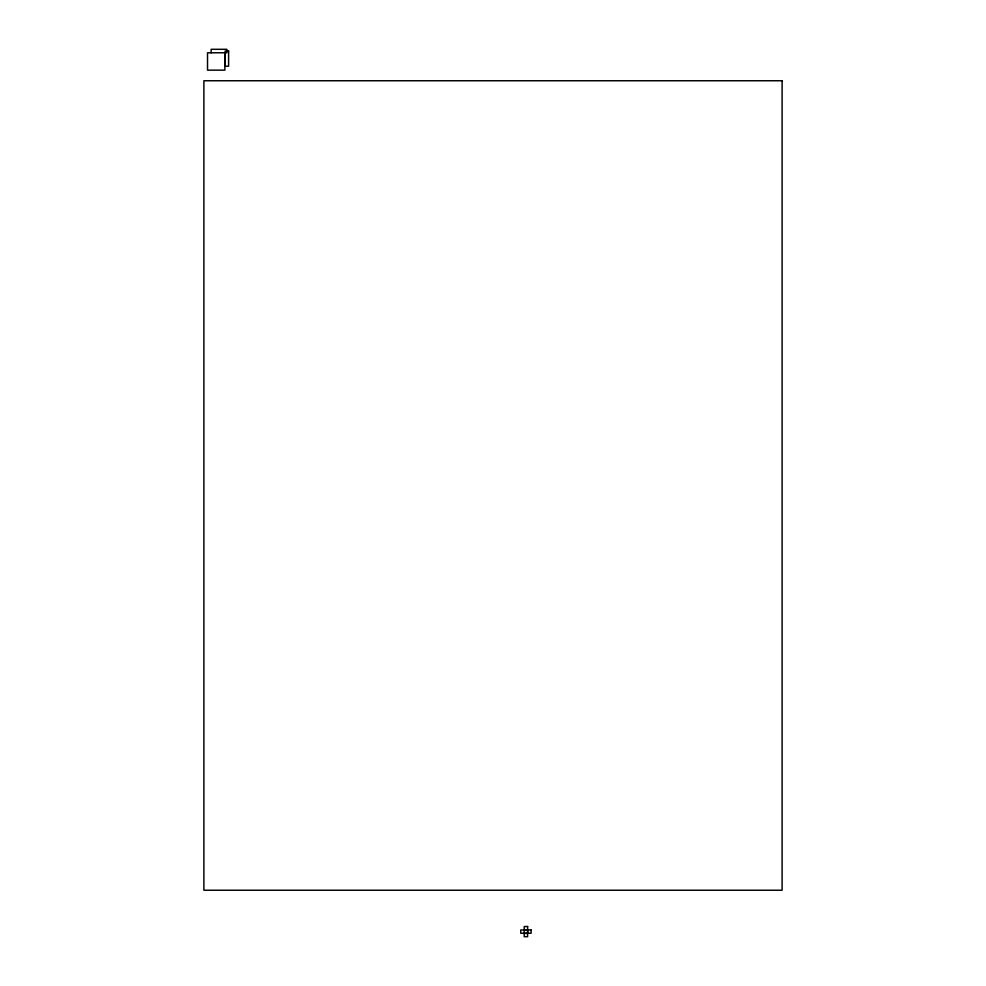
<?xml version="1.0" encoding="UTF-8"?>
<svg xmlns="http://www.w3.org/2000/svg" width="986" height="986" viewBox="0 0 986 986"><rect width="100%" height="100%" fill="white"/><g stroke="black" fill="none" stroke-linecap="round" stroke-linejoin="round"><path stroke-width="1.48" d="M524.219 929.761L527.621 929.761M524.219 933.446L527.621 933.446M527.683 929.971L527.683 933.237M224.87 52.813L224.87 70.154L207.516 70.154L207.516 52.813L226.879 52.763L226.879 49.3L211.152 49.3L211.152 52.763M228.604 51.038L225.141 51.038L225.141 66.222L228.604 66.222L228.604 51.038M782.108 80.753L203.892 80.753L203.892 890.235L782.108 890.235L782.108 80.753M527.621 926.507L524.219 926.507L524.219 936.7L527.621 936.7L527.621 926.507M531.097 929.971L520.744 929.971L520.744 933.237L531.097 933.237L531.097 929.971"/></g></svg>
